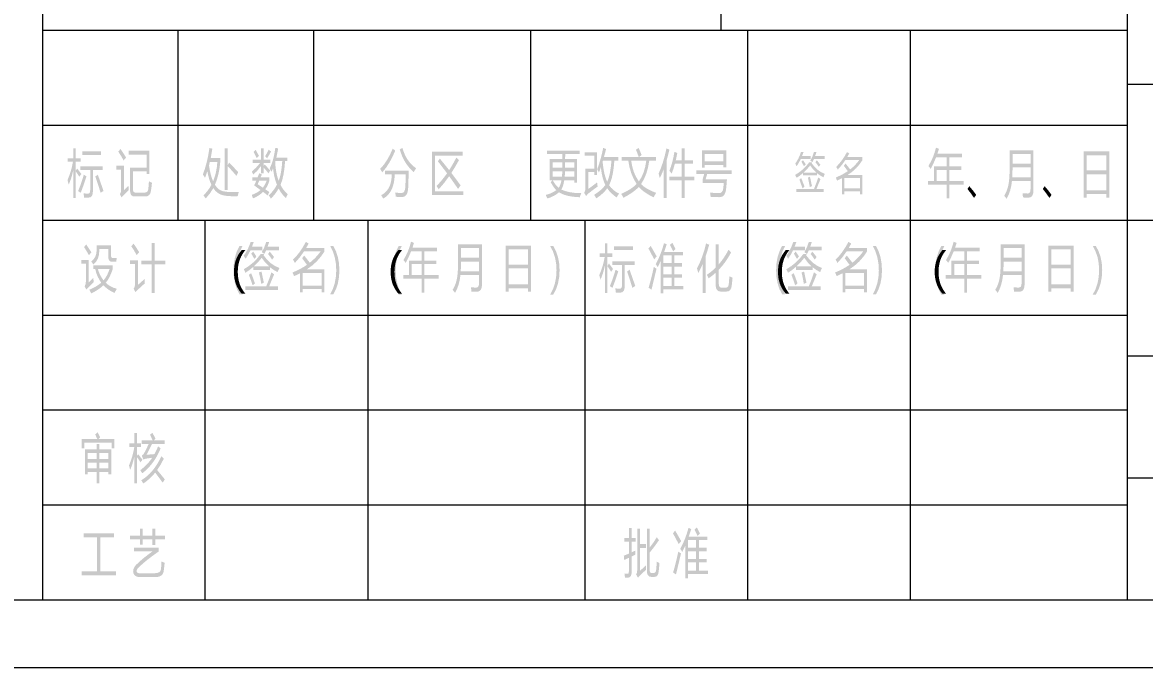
# Model space of a CAD drawing. Header units: millimetres. Extents: x 0 to 588, y 0 to 418.
# Drawn here: x 383.2 to 474.1, y 0 to 52.3 of the extents above; entities that cross this region are included whole.
import ezdxf

# ---------------------------------------------------------------- set-up
doc = ezdxf.new("R2010")
doc.units = ezdxf.units.MM

msp = doc.modelspace()

# ---------------------------------------------------------------- hatches: boundary and pattern name
h = msp.add_hatch(color=0)
h.paths.add_polyline_path([(386.843195, 39.528653), (386.988836, 39.885134), (387.111223, 40.251434), (387.209839, 40.627036), (387.284167, 41.011422), (386.865243, 41.011422), (386.865243, 41.292542), (387.306215, 41.292542), (387.306215, 42.102828), (387.510165, 42.102828), (387.510165, 41.292542), (387.901528, 41.292542), (387.901528, 41.011422), (387.510165, 41.011422), (387.510165, 40.278306), (387.631432, 40.465719), (387.805065, 40.239032), (387.962162, 40.024747), (387.807821, 39.798748), (387.510165, 40.250745), (387.510165, 38.067933), (387.306215, 38.067933), (387.306215, 40.311379), (387.224567, 39.972554), (387.136717, 39.667835), (387.042666, 39.398256), (386.942413, 39.164851)])
h.paths.add_polyline_path([(387.896016, 40.64762), (389.704002, 40.64762), (389.704002, 40.355476), (388.90474, 40.355476), (388.90474, 38.630172), (388.884069, 38.405035), (388.822057, 38.242943), (388.718704, 38.14493), (388.57401, 38.11203), (388.395555, 38.112719), (388.18816, 38.117542), (388.168867, 38.278083), (388.149575, 38.459295), (388.339744, 38.434491), (388.513377, 38.426222), (388.586585, 38.445687), (388.640156, 38.503393), (388.673057, 38.598305), (388.684254, 38.729391), (388.684254, 40.355476), (387.896016, 40.355476)])
h.paths.add_polyline_path([(388.03382, 41.854781), (389.57171, 41.854781), (389.57171, 41.56815), (388.03382, 41.56815)])
h.paths.add_polyline_path([(389.097665, 39.820797), (389.301615, 39.964113), (389.432787, 39.597038), (389.553107, 39.255801), (389.662058, 38.939369), (389.759123, 38.646709), (389.527613, 38.49788), (389.325041, 39.151071)])
h.paths.add_polyline_path([(388.166111, 39.964113), (388.386597, 39.837334), (388.266794, 39.468364), (388.147508, 39.122132), (388.029255, 38.798637), (387.912552, 38.49788), (387.70309, 38.641196), (387.818846, 38.922316), (387.934601, 39.236509), (388.050356, 39.583775)])
h = msp.add_hatch(color=0)
h.paths.add_polyline_path([(392.143086, 40.228696), (392.143086, 38.823097), (392.155661, 38.686499), (392.194074, 38.590209), (392.259358, 38.533193), (392.352548, 38.514417), (393.085665, 38.514417), (393.204348, 38.531126), (393.295126, 38.581941), (393.356966, 38.667896), (393.388833, 38.790025), (393.404422, 38.910947), (393.418461, 39.058742), (393.431466, 39.233408), (393.443955, 39.434946), (393.692001, 39.313679), (393.65066, 38.953322), (393.609319, 38.646709), (393.554628, 38.451372), (393.457046, 38.311845), (393.317089, 38.228129), (393.135274, 38.200224), (392.269866, 38.200224), (392.186656, 38.208492), (392.114751, 38.233297), (392.054085, 38.274638), (392.004594, 38.332516), (391.966213, 38.40693), (391.938878, 38.49788), (391.922525, 38.605367), (391.917088, 38.729391), (391.917088, 40.531865), (393.251029, 40.531865), (393.251029, 41.59571), (391.795821, 41.59571), (391.795821, 41.904391), (393.48254, 41.904391), (393.48254, 40.030259), (393.251029, 40.030259), (393.251029, 40.228696)])
h.paths.add_polyline_path([(391.784797, 39.071144), (391.793754, 38.873396), (391.806845, 38.712854), (391.627959, 38.542322), (391.471293, 38.386259), (391.336331, 38.244666), (391.222557, 38.117542), (391.090265, 38.398662), (391.133674, 38.461793), (391.164679, 38.544045), (391.183283, 38.645933), (391.189484, 38.767976), (391.189484, 40.383037), (390.809146, 40.383037), (390.809146, 40.691717), (391.415482, 40.691717), (391.415482, 38.696318), (391.591871, 38.871329)])
h.paths.add_polyline_path([(391.139875, 42.053219), (391.285688, 41.836264), (391.409281, 41.648765), (391.51117, 41.491238), (391.591871, 41.3642), (391.393434, 41.121665), (391.194996, 41.468931), (390.963486, 41.832733)])
h = msp.add_hatch(color=0)
h.paths.add_polyline_path([(398.584996, 42.079605), (398.51885, 41.683419), (398.452704, 41.307903), (399.224405, 41.307903), (399.224405, 41.004735), (399.166528, 40.489004), (399.075577, 40.008413), (398.951554, 39.562962), (398.794458, 39.152651), (398.930797, 38.958434), (399.083157, 38.806075), (399.251019, 38.69609), (399.433867, 38.628997), (399.678814, 38.585503), (399.975436, 38.562162), (400.323735, 38.558459), (400.723711, 38.573875), (400.641029, 38.22661), (400.265944, 38.219375), (399.934784, 38.230744), (399.648066, 38.260716), (399.406306, 38.309292), (399.192366, 38.387926), (398.997029, 38.508419), (398.820296, 38.671286), (398.662166, 38.877044), (398.381046, 38.436072), (398.050317, 38.044709), (397.862904, 38.287244), (398.048939, 38.482839), (398.218438, 38.69032), (398.3714, 38.911236), (398.507826, 39.147139), (398.40964, 39.380631), (398.32179, 39.642544), (398.244276, 39.932363), (398.177096, 40.24957), (397.989683, 39.703867), (397.91458, 39.832713), (397.818806, 39.990499), (397.985205, 40.461874), (398.128865, 40.975107), (398.249788, 41.530715), (398.347973, 42.129214)])
h.paths.add_polyline_path([(399.577183, 42.112678), (399.819718, 42.112678), (399.819718, 40.729127), (399.946497, 40.938589), (400.336482, 40.545848), (400.685126, 40.161375), (400.530786, 39.874744), (400.195922, 40.266106), (399.819718, 40.674006), (399.819718, 38.73924), (399.577183, 38.73924)])
h.paths.add_polyline_path([(398.987383, 40.993711), (398.381046, 40.993711), (398.3149, 40.707079), (398.378979, 40.332941), (398.45546, 39.996011), (398.544344, 39.696288), (398.645629, 39.433771), (398.775768, 39.786032), (398.876451, 40.164132), (398.947161, 40.567035)])
h = msp.add_hatch(color=0)
h.paths.add_polyline_path([(403.68645, 42.14575), (403.917961, 42.096141), (403.84837, 41.711668), (403.774645, 41.352), (404.662101, 41.352), (404.662101, 41.070881), (404.4802, 41.070881), (404.429471, 40.491071), (404.351354, 39.97534), (404.245331, 39.523688), (404.110886, 39.136115), (404.234048, 38.919849), (404.372713, 38.724771), (404.527915, 38.549329), (404.700686, 38.391974), (404.617315, 38.221098), (404.546346, 38.066757), (404.3759, 38.239357), (404.22044, 38.426425), (404.080483, 38.627963), (403.956546, 38.843971), (403.818053, 38.618834), (403.667158, 38.407133), (403.50386, 38.209901), (403.32816, 38.028172), (403.25099, 38.151507), (403.157284, 38.287244), (403.350553, 38.4837), (403.52522, 38.693076), (403.681283, 38.915887), (403.818742, 39.152651), (403.709188, 39.452547), (403.620304, 39.774147), (403.552091, 40.118484), (403.504549, 40.486592), (403.37777, 40.199961), (403.312313, 40.323984), (403.234454, 40.464544), (403.387244, 40.827226), (403.514195, 41.228666), (403.614275, 41.668346)])
h.paths.add_polyline_path([(401.823343, 39.7645), (402.258803, 39.7645), (402.385582, 40.084205), (402.595044, 39.990499), (402.501337, 39.7645), (403.212405, 39.7645), (403.212405, 39.494405), (403.14824, 39.294934), (403.071156, 39.109932), (402.980636, 38.9394), (402.876164, 38.783337), (403.201381, 38.568363), (403.074601, 38.281731), (402.699775, 38.573875), (402.524075, 38.416779), (402.327705, 38.276219), (402.110664, 38.152196), (401.872952, 38.044709), (401.779245, 38.331341), (401.978716, 38.408769), (402.163718, 38.50015), (402.33425, 38.604967), (402.490313, 38.722704), (402.237443, 38.905983), (401.972171, 39.09753), (402.154072, 39.488893), (401.823343, 39.488893)])
h.paths.add_polyline_path([(401.850903, 41.186636), (402.517874, 41.186636), (402.517874, 42.112678), (402.732848, 42.112678), (402.732848, 41.186636), (403.289575, 41.186636), (403.289575, 40.911028), (402.732848, 40.911028), (402.732848, 40.657469), (402.821042, 40.800785), (403.067711, 40.536202), (403.273039, 40.304691), (403.135235, 40.073181), (402.952645, 40.301246), (402.732848, 40.55825), (402.732848, 40.084205), (402.517874, 40.084205), (402.517874, 40.662981), (402.23262, 40.293667), (401.906025, 39.973962), (401.784757, 40.227521), (402.128578, 40.538269), (402.451728, 40.911028), (401.850903, 40.911028)])
h.paths.add_polyline_path([(404.24869, 41.070881), (403.702987, 41.070881), (403.675426, 40.96615), (403.711686, 40.543523), (403.7712, 40.152418), (403.854485, 39.793353), (403.962058, 39.466844), (404.06653, 39.790339), (404.148782, 40.16551), (404.20933, 40.592357)])
h.paths.add_polyline_path([(402.258803, 39.191237), (402.677726, 38.915629), (402.855493, 39.179523), (402.991919, 39.488893), (402.385582, 39.488893)])
h.paths.add_polyline_path([(403.157284, 42.007947), (403.339185, 41.83707), (403.177265, 41.54906), (403.01948, 41.285855), (402.865139, 41.462244), (403.011211, 41.722693)])
h.paths.add_polyline_path([(401.928073, 41.826046), (402.093438, 41.985898), (402.222285, 41.749564), (402.363534, 41.500829), (402.181632, 41.318928)])
h = msp.add_hatch(color=0)
h.paths.add_polyline_path([(412.580472, 40.297584), (414.504213, 40.297584), (414.460116, 38.925058), (414.444871, 38.744955), (414.415674, 38.589075), (414.372524, 38.457354), (414.315422, 38.349727), (414.244367, 38.26613), (414.159359, 38.206498), (414.060399, 38.170765), (413.947486, 38.158869), (413.451392, 38.175406), (413.412807, 38.528183), (413.644317, 38.49511), (413.908901, 38.478574), (414.037144, 38.507857), (414.132832, 38.597085), (414.19648, 38.748325), (414.228606, 38.963643), (414.245142, 39.44389), (414.261679, 39.994416), (413.374222, 39.994416), (413.346231, 39.663859), (413.303253, 39.367409), (413.244772, 39.106098), (413.170272, 38.880961), (413.040995, 38.619564), (412.876061, 38.38969), (412.674954, 38.191856), (412.437156, 38.026577), (412.271791, 38.302185), (412.491847, 38.444037), (412.68038, 38.614311), (412.836873, 38.814557), (412.96081, 39.046326), (413.027042, 39.242524), (413.077255, 39.466627), (413.111964, 39.717603), (413.131687, 39.994416), (412.580472, 39.994416)])
h.paths.add_polyline_path([(413.776609, 42.017376), (413.986071, 42.144156), (414.072123, 41.875955), (414.173226, 41.625324), (414.289444, 41.392263), (414.420842, 41.176773), (414.567485, 40.978852), (414.729436, 40.798501), (414.906762, 40.63572), (415.099526, 40.49051), (414.987216, 40.312743), (414.912113, 40.176317), (414.720662, 40.347894), (414.543229, 40.536071), (414.379878, 40.740914), (414.230673, 40.962488), (414.095679, 41.200856), (413.97496, 41.456084), (413.868582, 41.728236)])
h.paths.add_polyline_path([(412.183597, 40.435388), (412.470832, 40.761811), (412.736879, 41.145078), (412.981223, 41.584155), (413.203345, 42.07801), (413.407295, 41.918157), (413.174579, 41.395278), (412.922225, 40.926659), (412.649202, 40.512817), (412.354474, 40.154268), (412.279371, 40.28656)])
h = msp.add_hatch(color=0)
h.paths.add_polyline_path([(425.607884, 38.325884), (425.859203, 38.399437), (426.084685, 38.488493), (426.285362, 38.594085), (426.462267, 38.717247), (426.341344, 38.847386), (426.226623, 38.997678), (426.118102, 39.167607), (426.015783, 39.356657), (426.164611, 39.522021), (425.938613, 39.522021), (425.938613, 41.252837), (426.952849, 41.252837), (426.958361, 41.633176), (425.712614, 41.633176), (425.712614, 41.92532), (428.369472, 41.92532), (428.369472, 41.633176), (427.184359, 41.633176), (427.178847, 41.252837), (428.137962, 41.252837), (428.137962, 39.318072), (427.917476, 39.318072), (427.917476, 39.522021), (427.107189, 39.522021), (427.064728, 39.289305), (427.011415, 39.086561), (426.946734, 38.912756), (426.870167, 38.766857), (427.188407, 38.636632), (427.564009, 38.543614), (427.996454, 38.487804), (428.485227, 38.4692), (428.419081, 38.295567), (428.369472, 38.138471), (428.091711, 38.155535), (427.833071, 38.181965), (427.59355, 38.217827), (427.373151, 38.263184), (427.171871, 38.318101), (426.989711, 38.382642), (426.826672, 38.456873), (426.682753, 38.540858), (426.496718, 38.391858), (426.27761, 38.25836), (426.025429, 38.139332), (425.740175, 38.03374)])
h.paths.add_polyline_path([(426.159099, 40.525233), (426.952849, 40.525233), (426.952849, 40.736073), (426.952849, 40.971718), (426.159099, 40.971718)])
h.paths.add_polyline_path([(426.947337, 40.249626), (426.159099, 40.249626), (426.159099, 39.803141), (426.925288, 39.803141), (426.938379, 40.013981)])
h.paths.add_polyline_path([(427.145774, 39.803141), (427.917476, 39.803141), (427.917476, 40.249626), (427.173335, 40.249626)])
h.paths.add_polyline_path([(427.917476, 40.971718), (427.178847, 40.971718), (427.176091, 40.736073), (427.173335, 40.525233), (427.917476, 40.525233)])
h.paths.add_polyline_path([(426.655193, 38.90466), (426.725473, 39.014301), (426.787484, 39.153396), (426.841228, 39.322464), (426.886703, 39.522021), (426.175635, 39.522021), (426.280022, 39.334092), (426.394743, 39.167866), (426.5198, 39.024377)])
h = msp.add_hatch(color=0)
h.paths.add_polyline_path([(429.775336, 40.398454), (429.908575, 40.774486), (430.035096, 41.190826), (430.154383, 41.64644), (430.265917, 42.140294), (430.497428, 42.046587), (430.41199, 41.716547), (430.326551, 41.407178), (431.50064, 41.407178), (431.50064, 41.104009), (431.164398, 41.104009), (431.139831, 40.779998), (431.107382, 40.477691), (431.066924, 40.197088), (431.018326, 39.938189), (430.961461, 39.700994), (430.896198, 39.485503), (430.822408, 39.291717), (430.739963, 39.119634), (430.895164, 38.915943), (431.080338, 38.734473), (431.296518, 38.574706), (431.544737, 38.436127), (431.457921, 38.298324), (431.362836, 38.11091), (431.128311, 38.287816), (430.921175, 38.471956), (430.741944, 38.664365), (430.591134, 38.866075), (430.423875, 38.65403), (430.220442, 38.447152), (429.981869, 38.244408), (429.70919, 38.044765), (429.532801, 38.342421), (429.815902, 38.527595), (430.061279, 38.720003), (430.268415, 38.92068), (430.436794, 39.130659), (430.314838, 39.41798), (430.213552, 39.750776), (430.132937, 40.129047), (430.072992, 40.552794), (429.918652, 40.139383), (429.844927, 40.277186)])
h.paths.add_polyline_path([(428.821733, 40.4646), (429.543825, 40.4646), (429.543825, 41.500884), (428.766612, 41.500884), (428.766612, 41.787516), (429.769824, 41.787516), (429.769824, 39.951969), (429.543825, 39.951969), (429.543825, 40.177968), (429.047732, 40.177968), (429.047732, 38.805442), (429.402577, 39.061068), (429.769824, 39.345633), (429.787738, 39.160975), (429.813921, 39.009391), (429.432204, 38.727582), (429.04222, 38.425103), (428.947135, 38.32175), (428.876855, 38.226666), (428.722515, 38.513298), (428.765923, 38.585817), (428.796929, 38.671772), (428.815532, 38.772196), (428.821733, 38.888124)])
h.paths.add_polyline_path([(430.216308, 41.010303), (430.276339, 40.515242), (430.357557, 40.080127), (430.460479, 39.704956), (430.585622, 39.38973), (430.706545, 39.70797), (430.80473, 40.100108), (430.880178, 40.565627), (430.932888, 41.104009), (430.243869, 41.104009)])
h = msp.add_hatch(color=0)
h.paths.add_polyline_path([(431.754464, 41.41269), (433.143526, 41.41269), (433.073332, 41.597691), (433.011923, 41.755821), (432.959816, 41.88708), (432.917528, 41.991466), (433.138014, 42.140294), (433.183661, 42.035908), (433.238611, 41.90465), (433.303895, 41.74652), (433.380549, 41.561518), (433.176599, 41.41269), (434.532589, 41.41269), (434.532589, 41.104009), (433.99791, 41.104009), (433.897571, 40.541856), (433.753308, 40.038097), (433.564603, 39.593249), (433.330939, 39.207829), (433.550047, 39.011372), (433.827033, 38.826801), (434.161896, 38.653599), (434.554637, 38.491249), (434.438882, 38.292811), (434.3562, 38.127447), (433.970693, 38.33131), (433.640998, 38.538791), (433.367113, 38.75144), (433.149038, 38.970806), (432.922609, 38.754799), (432.639853, 38.536724), (432.300253, 38.316583), (431.903292, 38.094374), (431.726903, 38.419591), (432.114562, 38.599425), (432.451062, 38.791661), (432.736919, 38.9963), (432.972649, 39.213341), (432.731923, 39.632006), (432.539256, 40.086328), (432.395165, 40.576824), (432.300167, 41.104009), (431.754464, 41.104009)])
h.paths.add_polyline_path([(433.755375, 41.104009), (432.531677, 41.104009), (432.619699, 40.618165), (432.752163, 40.177279), (432.930102, 39.780834), (433.15455, 39.428315), (433.368577, 39.765331), (433.539712, 40.156608), (433.668472, 40.602662)])
h = msp.add_hatch(color=0)
h.paths.add_polyline_path([(435.62426, 39.808653), (436.627471, 39.808653), (436.627471, 40.855962), (436.076256, 40.855962), (435.952922, 40.434283), (435.817185, 40.062212), (435.629772, 40.277186), (435.757843, 40.63384), (435.868861, 41.009614), (435.96231, 41.405025), (436.037671, 41.820589), (436.269181, 41.726883), (436.210615, 41.424403), (436.147914, 41.142594), (436.627471, 41.142594), (436.627471, 42.101709), (436.858982, 42.101709), (436.858982, 41.142594), (437.553513, 41.142594), (437.553513, 40.855962), (436.858982, 40.855962), (436.858982, 39.808653), (437.64722, 39.808653), (437.64722, 39.516509), (436.858982, 39.516509), (436.858982, 38.072325), (436.627471, 38.072325), (436.627471, 39.516509), (435.62426, 39.516509)])
h.paths.add_polyline_path([(434.753339, 40.0567), (434.941614, 40.50017), (435.110251, 40.987565), (435.260285, 41.519402), (435.392749, 42.096197), (435.629772, 41.996978), (435.518151, 41.531201), (435.398261, 41.098497), (435.398261, 38.066813), (435.172263, 38.066813), (435.172263, 40.41499), (435.016545, 40.038097), (434.852558, 39.69841)])
h = msp.add_hatch(color=0)
h.paths.add_polyline_path([(438.270358, 41.930832), (440.238196, 41.930832), (440.238196, 40.56933), (440.006686, 40.56933), (440.006686, 40.740207), (438.501868, 40.740207), (438.501868, 40.547282), (438.270358, 40.547282)])
h.paths.add_polyline_path([(438.325479, 39.301535), (438.325479, 39.604704), (438.452259, 40.02914), (437.823873, 40.02914), (437.823873, 40.332308), (440.690193, 40.332308), (440.690193, 40.02914), (438.694794, 40.02914), (438.568014, 39.599192), (440.293318, 39.599192), (440.276781, 39.369921), (440.260245, 39.162354), (440.243708, 38.977524), (440.227172, 38.816466), (440.204176, 38.65938), (440.168261, 38.52303), (440.119427, 38.407479), (440.057673, 38.312793), (439.983001, 38.239036), (439.895409, 38.186272), (439.794899, 38.154566), (439.681469, 38.143983), (439.339026, 38.148117), (438.975913, 38.16052), (438.951109, 38.321061), (438.926304, 38.51881), (439.307331, 38.481603), (439.642884, 38.4692), (439.782496, 38.494866), (439.887486, 38.571175), (439.958368, 38.697093), (439.995662, 38.871587), (440.015643, 39.061757), (440.039759, 39.301535)])
h.paths.add_polyline_path([(440.006686, 41.633176), (438.501868, 41.633176), (438.501868, 41.037863), (440.006686, 41.037863)])
h = msp.add_hatch(color=0)
h.paths.add_polyline_path([(456.602013, 39.448713), (457.065034, 39.448713), (457.065034, 40.633826), (458.095806, 40.633826), (458.095806, 41.366942), (457.241422, 41.366942), (457.031961, 40.883251), (456.805962, 40.4409), (456.624061, 40.672411), (456.817417, 41.013475), (456.984418, 41.37521), (457.125581, 41.757616), (457.241422, 42.160692), (457.478445, 42.061473), (457.351666, 41.664598), (459.341553, 41.664598), (459.341553, 41.366942), (458.327317, 41.366942), (458.327317, 40.633826), (459.291943, 40.633826), (459.291943, 40.341682), (458.327317, 40.341682), (458.327317, 39.448713), (459.473844, 39.448713), (459.473844, 39.151057), (458.327317, 39.151057), (458.327317, 38.037602), (458.095806, 38.037602), (458.095806, 39.151057), (456.602013, 39.151057)])
h.paths.add_polyline_path([(457.296544, 39.448713), (458.095806, 39.448713), (458.095806, 40.341682), (457.296544, 40.341682)])
h = msp.add_hatch(color=0)
h.paths.add_polyline_path([(463.393515, 39.454225), (463.341838, 39.063465), (463.252955, 38.692859), (463.126864, 38.34189), (462.963567, 38.010041), (462.765129, 38.258088), (462.893373, 38.48667), (462.997329, 38.734889), (463.077513, 39.003779), (463.134443, 39.294373), (463.164243, 39.535185), (463.186809, 39.819405), (463.201106, 40.147034), (463.206101, 40.51807), (463.206101, 41.945718), (465.140867, 41.945718), (465.140867, 38.721109), (465.134418, 38.577707), (465.115115, 38.453425), (465.083022, 38.348263), (465.038203, 38.262222), (464.980724, 38.195301), (464.910649, 38.1475), (464.828042, 38.11882), (464.732968, 38.10926), (464.535219, 38.112705), (464.291995, 38.120284), (464.272014, 38.281514), (464.247898, 38.46755), (464.484232, 38.447568), (464.666822, 38.439989), (464.768108, 38.460659), (464.840455, 38.522671), (464.883863, 38.626024), (464.898332, 38.770718), (464.898332, 39.454225)])
h.paths.add_polyline_path([(463.421075, 39.757393), (464.898332, 39.757393), (464.898332, 40.551143), (463.443124, 40.551143), (463.436234, 40.146)])
h.paths.add_polyline_path([(463.443124, 41.637037), (463.443124, 40.854312), (464.898332, 40.854312), (464.898332, 41.637037)])
h = msp.add_hatch(color=0)
h.paths.add_polyline_path([(469.214878, 41.852011), (471.276423, 41.852011), (471.276423, 38.098235), (471.033888, 38.098235), (471.033888, 38.39038), (469.462924, 38.39038), (469.462924, 38.098235), (469.214878, 38.098235)])
h.paths.add_polyline_path([(469.462924, 39.994416), (469.462924, 38.693548), (471.033888, 38.693548), (471.033888, 39.994416)])
h.paths.add_polyline_path([(469.462924, 41.543331), (469.462924, 40.308609), (471.033888, 40.308609), (471.033888, 41.543331)])
h = msp.add_hatch(color=0)
h.paths.add_polyline_path([(416.392083, 41.829963), (418.883576, 41.829963), (418.883576, 41.504746), (416.64013, 41.504746), (416.64013, 38.62189), (418.927673, 38.62189), (418.927673, 38.307697), (416.392083, 38.307697)])
h.paths.add_polyline_path([(416.866128, 41.052749), (417.02598, 41.267723), (417.393227, 40.82055), (417.781145, 40.336169), (418.074667, 40.822617), (418.359921, 41.350406), (418.574895, 41.151968), (418.268282, 40.610399), (417.957534, 40.110171), (418.322025, 39.622346), (418.707187, 39.101447), (418.503237, 38.814815), (417.781145, 39.845588), (417.360844, 39.278525), (416.932274, 38.781742), (416.853725, 38.910589), (416.750373, 39.051838), (416.971548, 39.280334), (417.188589, 39.52795), (417.401496, 39.795203), (417.610268, 40.08261)])
h = msp.add_hatch(color=0)
h.paths.add_polyline_path([(447.202505, 40.974868), (447.158408, 40.90321), (447.386818, 40.609774), (447.642099, 40.366464), (447.924252, 40.173797), (448.233278, 40.032289), (448.106498, 39.756682), (447.841915, 39.908266), (447.593868, 40.092923), (447.593868, 39.911022), (446.469389, 39.911022), (446.469389, 40.10946), (446.21583, 39.902754), (445.945734, 39.712585), (445.880277, 39.839364), (445.818955, 39.949607), (446.150803, 40.159414), (446.452163, 40.400226), (446.723551, 40.672044), (446.965482, 40.974868)])
h.paths.add_polyline_path([(445.929198, 38.797567), (447.345821, 38.797567), (447.53599, 39.281948), (447.693087, 39.745658), (447.874988, 39.607854), (447.544258, 38.797567), (448.145083, 38.797567), (448.145083, 38.555033), (445.929198, 38.555033)])
h.paths.add_polyline_path([(446.293, 41.796178), (446.502462, 41.796178), (446.381194, 41.470961), (447.081238, 41.470961), (447.081238, 41.239451), (446.281975, 41.239451), (446.115922, 40.925258), (445.945734, 40.660675), (445.829979, 40.864625), (445.964338, 41.065215), (446.086294, 41.286993), (446.195848, 41.530475)])
h.paths.add_polyline_path([(447.345821, 41.796178), (447.549771, 41.796178), (447.434015, 41.470961), (448.205717, 41.470961), (448.205717, 41.239451), (447.345821, 41.239451), (447.280364, 41.102336), (447.219041, 40.985892), (447.048165, 41.112671), (447.213529, 41.425486)])
h.paths.add_polyline_path([(447.03714, 40.721309), (446.789094, 40.419518), (446.507974, 40.142533), (447.538746, 40.142533), (447.271407, 40.41125)])
h.paths.add_polyline_path([(446.16622, 39.574781), (446.320561, 39.690536), (446.585144, 38.990493), (446.419779, 38.863713)])
h.paths.add_polyline_path([(446.855239, 39.734633), (447.026116, 39.800779), (447.185969, 39.040102), (447.00958, 38.962932), (446.934477, 39.369453)])
h.paths.add_polyline_path([(447.737184, 40.600041), (447.616605, 40.782631), (447.467088, 40.985892), (447.582844, 41.140232), (447.731672, 40.950063), (447.863963, 40.77643)])
h.paths.add_polyline_path([(446.541047, 40.649651), (446.331585, 41.013453), (446.458364, 41.145744), (446.56654, 40.985892), (446.67885, 40.809503)])
h = msp.add_hatch(color=0)
h.paths.add_polyline_path([(450.024232, 41.801691), (450.206133, 41.691447), (450.051792, 41.399303), (451.281003, 41.399303), (451.281003, 41.156769), (451.039243, 40.805455), (450.760793, 40.487731), (450.44617, 40.204114), (450.09589, 39.955119), (451.27549, 39.955119), (451.27549, 38.384156), (451.082565, 38.384156), (451.082565, 38.610154), (449.809258, 38.610154), (449.809258, 38.384156), (449.616332, 38.384156), (449.616332, 39.679512), (449.22497, 39.481074), (449.114726, 39.734633), (449.627357, 39.970967), (450.090378, 40.252776), (449.76516, 40.693748), (449.913989, 40.875649), (450.104847, 40.623468), (450.283303, 40.396092), (450.487855, 40.567743), (450.679489, 40.752314), (450.857686, 40.950321), (451.021931, 41.162281), (449.897452, 41.162281), (449.607375, 40.752314), (449.280091, 40.379555), (449.153312, 40.605553), (449.384736, 40.847485), (449.607375, 41.127141), (449.820713, 41.445037)])
h.paths.add_polyline_path([(451.082565, 39.707072), (449.809258, 39.707072), (449.809258, 38.852689), (451.082565, 38.852689)])
h = msp.add_hatch(color=0)
h.dxf.hatch_style = 2
h.paths.add_polyline_path([(460.493857, 38.329746), (460.322981, 38.081699), (460.063909, 38.453769), (459.788302, 38.809303), (459.93713, 39.035301), (460.107834, 38.836692), (460.256835, 38.653585), (460.385165, 38.484947)])
h = msp.add_hatch(color=0)
h.dxf.hatch_style = 2
h.paths.add_polyline_path([(466.601852, 38.329746), (466.430976, 38.081699), (466.171904, 38.453769), (465.896297, 38.809303), (466.045125, 39.035301), (466.215829, 38.836692), (466.36483, 38.653585), (466.49316, 38.484947)])
h = msp.add_hatch(color=0)
h.paths.add_polyline_path([(388.93779, 32.32399), (388.93779, 32.610622), (390.514265, 32.610622), (390.514265, 32.32399), (390.391448, 31.983959), (390.255194, 31.683202), (390.106538, 31.42172), (389.946514, 31.199511), (390.13875, 31.039228), (390.351657, 30.9053), (390.585234, 30.79721), (390.839482, 30.714442), (390.740264, 30.538053), (390.657581, 30.3782), (390.408673, 30.498004), (390.175268, 30.642095), (389.958399, 30.809957), (389.7591, 31.001074), (389.548261, 30.817192), (389.312616, 30.646229), (389.052167, 30.488702), (388.766913, 30.345127), (388.612573, 30.642784), (388.886544, 30.761726), (389.138294, 30.895654), (389.36834, 31.045085), (389.577199, 31.210535), (389.419156, 31.453501), (389.284366, 31.719721), (389.173348, 32.009711), (389.086618, 32.32399)])
h.paths.add_polyline_path([(390.150463, 33.933539), (389.422859, 33.933539), (389.422859, 33.817784), (389.392025, 33.461302), (389.300214, 33.15288), (389.148457, 32.893034), (388.93779, 32.68228), (388.772425, 32.941351), (388.960527, 33.113003), (389.094886, 33.314111), (389.175501, 33.54519), (389.202373, 33.806759), (389.202373, 34.242219), (390.376462, 34.242219), (390.376462, 33.39886), (390.38473, 33.316092), (390.409534, 33.257611), (390.450876, 33.222902), (390.508753, 33.211447), (390.828458, 33.211447), (390.812611, 33.049527), (390.800897, 32.908278), (390.420559, 32.908278), (390.301617, 32.93515), (390.217298, 33.015765), (390.167086, 33.150124), (390.150463, 33.338226)])
h.paths.add_polyline_path([(388.943302, 31.601898), (388.959838, 31.238096), (388.774664, 31.062138), (388.615329, 30.9053), (388.480798, 30.766032), (388.370038, 30.642784), (388.232234, 30.918391), (388.306648, 31.078244), (388.331453, 31.287706), (388.331453, 32.75945), (387.967651, 32.75945), (387.967651, 33.057107), (388.551939, 33.057107), (388.551939, 31.22156)])
h.paths.add_polyline_path([(388.359014, 34.313877), (388.783449, 33.67998), (388.5795, 33.437445), (388.37555, 33.797113), (388.188137, 34.098903)])
h.paths.add_polyline_path([(389.307104, 32.32399), (389.388667, 32.067675), (389.49245, 31.827897), (389.617938, 31.604654), (389.764613, 31.397949), (389.907153, 31.57985), (390.036775, 31.794824), (390.152961, 32.04287), (390.255194, 32.32399)])
h = msp.add_hatch(color=0)
h.paths.add_polyline_path([(392.82657, 33.007497), (393.66993, 33.007497), (393.66993, 34.429633), (393.917977, 34.429633), (393.917977, 33.007497), (394.766848, 33.007497), (394.766848, 32.709841), (393.917977, 32.709841), (393.917977, 30.3782), (393.66993, 30.3782), (393.66993, 32.709841), (392.82657, 32.709841)])
h.paths.add_polyline_path([(393.096666, 31.519216), (393.1008, 31.321467), (393.113202, 31.160926), (392.892027, 30.961369), (392.691523, 30.775764), (392.511689, 30.603596), (392.352525, 30.444346), (392.209209, 30.725466), (392.253479, 30.794885), (392.28638, 30.879806), (392.306878, 30.981264), (392.31394, 31.100292), (392.31394, 32.737402), (391.900529, 32.737402), (391.900529, 33.035058), (392.545451, 33.035058), (392.545451, 31.023122), (392.808656, 31.254633)])
h.paths.add_polyline_path([(392.198185, 34.380023), (392.344085, 34.163068), (392.468281, 33.975569), (392.571806, 33.818042), (392.655694, 33.691004), (392.451744, 33.448469), (392.253307, 33.795735), (392.021796, 34.159537)])
h = msp.add_hatch(color=0)
h.dxf.hatch_style = 2
h.paths.add_polyline_path([(400.789314, 30.265635), (400.573134, 30.685248), (400.419999, 31.150336), (400.328877, 31.660899), (400.298732, 32.216937), (400.328877, 32.771856), (400.419999, 33.286984), (400.573134, 33.761804), (400.789314, 34.1958), (401.03736, 34.1958), (400.821181, 33.749402), (400.668046, 33.270448), (400.576923, 32.759454), (400.546779, 32.216937), (400.576923, 31.677177), (400.668046, 31.173073), (400.821181, 30.703076), (401.03736, 30.265635)])
h = msp.add_hatch(color=0)
h.paths.add_polyline_path([(402.781946, 33.52883), (402.732336, 33.440635), (403.005188, 33.090269), (403.311112, 32.799848), (403.65011, 32.569371), (404.02218, 32.398838), (403.934675, 32.225206), (403.86784, 32.068109), (403.549513, 32.245876), (403.255991, 32.464984), (403.255991, 32.25001), (401.900001, 32.25001), (401.900001, 32.487033), (401.597522, 32.239675), (401.266104, 32.012988), (401.195135, 32.166639), (401.1283, 32.29962), (401.524141, 32.54982), (401.884843, 32.837744), (402.210404, 33.163908), (402.500826, 33.52883)])
h.paths.add_polyline_path([(401.255079, 30.916069), (402.952822, 30.916069), (403.182955, 31.496223), (403.371746, 32.051573), (403.592232, 31.886208), (403.189845, 30.916069), (403.906425, 30.916069), (403.906425, 30.623925), (401.255079, 30.623925)])
h.paths.add_polyline_path([(401.69054, 34.515505), (401.944099, 34.515505), (401.79527, 34.11863), (402.633118, 34.11863), (402.633118, 33.843022), (401.679515, 33.843022), (401.480389, 33.466818), (401.277128, 33.148491), (401.1283, 33.391026), (401.290564, 33.631838), (401.438359, 33.899522), (401.571684, 34.194078)])
h.paths.add_polyline_path([(402.952822, 34.515505), (403.195357, 34.515505), (403.063066, 34.11863), (403.989107, 34.11863), (403.989107, 33.843022), (402.952822, 33.843022), (402.874274, 33.681103), (402.803994, 33.539854), (402.594533, 33.688682), (402.790214, 34.069021)])
h.paths.add_polyline_path([(402.583508, 33.225661), (402.285163, 32.861859), (401.949611, 32.53113), (403.184333, 32.53113), (402.865317, 32.849457)])
h.paths.add_polyline_path([(401.541711, 31.847623), (401.729125, 31.985427), (401.889666, 31.570637), (402.037805, 31.14758), (401.84488, 30.993239), (401.699497, 31.4287)])
h.paths.add_polyline_path([(402.363022, 32.040548), (402.566972, 32.117719), (402.759897, 31.208213), (402.550435, 31.114507), (402.460863, 31.602332)])
h.paths.add_polyline_path([(403.426868, 33.076833), (403.280796, 33.295941), (403.101651, 33.539854), (403.239454, 33.727267), (403.420666, 33.501269), (403.581208, 33.291807)])
h.paths.add_polyline_path([(401.988196, 33.137467), (401.740149, 33.572927), (401.888977, 33.732779), (402.021269, 33.541921), (402.15356, 33.330392)])
h = msp.add_hatch(color=0)
h.paths.add_polyline_path([(406.163609, 34.515505), (406.389607, 34.383213), (406.196681, 34.035948), (407.673938, 34.035948), (407.673938, 33.743804), (407.383517, 33.322038), (407.049687, 32.941096), (406.672449, 32.600463), (406.251803, 32.29962), (407.668426, 32.29962), (407.668426, 30.419976), (407.436916, 30.419976), (407.436916, 30.690071), (405.915562, 30.690071), (405.915562, 30.419976), (405.684051, 30.419976), (405.684051, 31.96889), (405.210006, 31.73738), (405.083227, 32.040548), (405.397592, 32.172668), (405.696454, 32.32029), (405.980846, 32.482382), (406.251803, 32.65791), (405.86044, 33.192588), (406.031317, 33.407562), (406.26765, 33.105772), (406.483313, 32.828786), (406.727312, 33.035492), (406.955292, 33.258734), (407.167768, 33.498513), (407.365258, 33.754828), (406.020293, 33.754828), (405.668893, 33.262868), (405.276152, 32.81225), (405.194848, 32.955566), (405.121812, 33.082345), (405.400864, 33.370614), (405.667515, 33.705908), (405.921763, 34.08771)])
h.paths.add_polyline_path([(407.436916, 32.001963), (405.915562, 32.001963), (405.915562, 30.976703), (407.436916, 30.976703)])
h = msp.add_hatch(color=0)
h.dxf.hatch_style = 2
h.paths.add_polyline_path([(408.137224, 30.265635), (408.351078, 30.703076), (408.504471, 31.173073), (408.596886, 31.677177), (408.627806, 32.216937), (408.596886, 32.761779), (408.504471, 33.272515), (408.351078, 33.750177), (408.137224, 34.1958), (408.390783, 34.1958), (408.604637, 33.762579), (408.75803, 33.289051), (408.850445, 32.774182), (408.881365, 32.216937), (408.850445, 31.658574), (408.75803, 31.148269), (408.604637, 30.684473), (408.390783, 30.265635)])
h = msp.add_hatch(color=0)
h.dxf.hatch_style = 2
h.paths.add_polyline_path([(413.690452, 30.250778), (413.474272, 30.67039), (413.321138, 31.135478), (413.230015, 31.646041), (413.19987, 32.20208), (413.230015, 32.756999), (413.321138, 33.272126), (413.474272, 33.746947), (413.690452, 34.180943), (413.938499, 34.180943), (413.722319, 33.734544), (413.569185, 33.25559), (413.478062, 32.744596), (413.447917, 32.20208), (413.478062, 31.662319), (413.569185, 31.158216), (413.722319, 30.688219), (413.938499, 30.250778)])
h = msp.add_hatch(color=0)
h.paths.add_polyline_path([(414.051487, 31.821741), (414.514508, 31.821741), (414.514508, 33.006854), (415.54528, 33.006854), (415.54528, 33.73997), (414.690897, 33.73997), (414.481435, 33.256279), (414.255437, 32.813929), (414.073536, 33.045439), (414.266891, 33.386504), (414.433893, 33.748239), (414.575055, 34.130644), (414.690897, 34.53372), (414.927919, 34.434502), (414.80114, 34.037627), (416.791027, 34.037627), (416.791027, 33.73997), (415.776791, 33.73997), (415.776791, 33.006854), (416.741417, 33.006854), (416.741417, 32.71471), (415.776791, 32.71471), (415.776791, 31.821741), (416.923319, 31.821741), (416.923319, 31.524085), (415.776791, 31.524085), (415.776791, 30.41063), (415.54528, 30.41063), (415.54528, 31.524085), (414.051487, 31.524085)])
h.paths.add_polyline_path([(414.746018, 31.821741), (415.54528, 31.821741), (415.54528, 32.71471), (414.746018, 32.71471)])
h = msp.add_hatch(color=0)
h.paths.add_polyline_path([(418.689921, 31.827253), (418.638244, 31.436493), (418.549361, 31.065887), (418.42327, 30.714918), (418.259973, 30.383069), (418.061535, 30.631116), (418.189779, 30.859698), (418.293735, 31.107917), (418.373919, 31.376807), (418.430849, 31.667401), (418.460649, 31.908213), (418.483215, 32.192434), (418.497512, 32.520062), (418.502507, 32.891099), (418.502507, 34.318746), (420.437273, 34.318746), (420.437273, 31.094137), (420.430824, 30.950735), (420.411521, 30.826453), (420.379428, 30.721292), (420.334609, 30.63525), (420.27713, 30.568329), (420.207054, 30.520529), (420.124448, 30.491848), (420.029374, 30.482288), (419.831625, 30.485733), (419.588401, 30.493312), (419.56842, 30.654543), (419.544304, 30.840578), (419.780638, 30.820596), (419.963228, 30.813017), (420.064514, 30.833688), (420.136861, 30.8957), (420.180269, 30.999052), (420.194738, 31.143746), (420.194738, 31.827253)])
h.paths.add_polyline_path([(418.717481, 32.130422), (420.194738, 32.130422), (420.194738, 32.924172), (418.73953, 32.924172), (418.73264, 32.519029)])
h.paths.add_polyline_path([(418.73953, 34.010066), (418.73953, 33.22734), (420.194738, 33.22734), (420.194738, 34.010066)])
h = msp.add_hatch(color=0)
h.paths.add_polyline_path([(422.358215, 34.22504), (424.41976, 34.22504), (424.41976, 30.471264), (424.177226, 30.471264), (424.177226, 30.763408), (422.606262, 30.763408), (422.606262, 30.471264), (422.358215, 30.471264)])
h.paths.add_polyline_path([(422.606262, 32.367444), (422.606262, 31.066576), (424.177226, 31.066576), (424.177226, 32.367444)])
h.paths.add_polyline_path([(422.606262, 33.916359), (422.606262, 32.681637), (424.177226, 32.681637), (424.177226, 33.916359)])
h = msp.add_hatch(color=0)
h.dxf.hatch_style = 2
h.paths.add_polyline_path([(426.216987, 30.250778), (425.96894, 30.250778), (426.193216, 30.6902), (426.353413, 31.165795), (426.449531, 31.678598), (426.48157, 32.229641), (426.449531, 32.770176), (426.353413, 33.275572), (426.193216, 33.745827), (425.96894, 34.180943), (426.216987, 34.180943), (426.441263, 33.755129), (426.60146, 33.287974), (426.697578, 32.779478), (426.729617, 32.229641), (426.697578, 31.666195), (426.60146, 31.149259), (426.441263, 30.677797)])
h = msp.add_hatch(color=0)
h.paths.add_polyline_path([(429.944334, 31.82244), (430.089976, 32.178921), (430.212363, 32.545221), (430.310978, 32.920823), (430.385306, 33.305209), (429.966383, 33.305209), (429.966383, 33.586329), (430.407355, 33.586329), (430.407355, 34.396615), (430.611305, 34.396615), (430.611305, 33.586329), (431.002668, 33.586329), (431.002668, 33.305209), (430.611305, 33.305209), (430.611305, 32.572093), (430.732572, 32.759506), (430.906205, 32.532819), (431.063301, 32.318534), (430.908961, 32.092536), (430.611305, 32.544532), (430.611305, 30.36172), (430.407355, 30.36172), (430.407355, 32.605166), (430.325706, 32.266341), (430.237856, 31.961622), (430.143805, 31.692043), (430.043553, 31.458638)])
h.paths.add_polyline_path([(430.997155, 32.941407), (432.805141, 32.941407), (432.805141, 32.649263), (432.005879, 32.649263), (432.005879, 30.923959), (431.985209, 30.698822), (431.923197, 30.53673), (431.819844, 30.438717), (431.67515, 30.405817), (431.496694, 30.406506), (431.289299, 30.411329), (431.270007, 30.57187), (431.250714, 30.753082), (431.440884, 30.728278), (431.614516, 30.72001), (431.687725, 30.739474), (431.741296, 30.79718), (431.774197, 30.892092), (431.785393, 31.023178), (431.785393, 32.649263), (430.997155, 32.649263)])
h.paths.add_polyline_path([(431.134959, 34.148569), (432.67285, 34.148569), (432.67285, 33.861937), (431.134959, 33.861937)])
h.paths.add_polyline_path([(432.198805, 32.114584), (432.402754, 32.2579), (432.533926, 31.890825), (432.654246, 31.549589), (432.763197, 31.233157), (432.860263, 30.940496), (432.628753, 30.791668), (432.426181, 31.444858)])
h.paths.add_polyline_path([(431.267251, 32.2579), (431.487737, 32.131121), (431.367934, 31.762151), (431.248647, 31.415919), (431.130394, 31.092424), (431.013692, 30.791668), (430.80423, 30.934983), (430.919985, 31.216103), (431.03574, 31.530296), (431.151496, 31.877562)])
h = msp.add_hatch(color=0)
h.paths.add_polyline_path([(434.522134, 32.720921), (434.719452, 33.099365), (434.89765, 33.507781), (435.05621, 33.947203), (435.194617, 34.418664), (435.409591, 34.313933), (435.211153, 33.702084), (436.732507, 33.702084), (436.732507, 33.420964), (436.032464, 33.420964), (436.032464, 32.803603), (436.655337, 32.803603), (436.655337, 32.516971), (436.032464, 32.516971), (436.032464, 31.89961), (436.660849, 31.89961), (436.660849, 31.61849), (436.032464, 31.61849), (436.032464, 30.940496), (436.771093, 30.940496), (436.771093, 30.664888), (435.145007, 30.664888), (435.145007, 30.334159), (434.924521, 30.334159), (434.924521, 32.963456), (434.681987, 32.467362), (434.610329, 32.592074)])
h.paths.add_polyline_path([(435.145007, 30.940496), (435.806466, 30.940496), (435.806466, 31.61849), (435.145007, 31.61849)])
h.paths.add_polyline_path([(434.367794, 32.494923), (434.47597, 32.412929), (434.58828, 32.351607), (434.180381, 30.642839), (433.943358, 30.79718), (434.05386, 31.1857), (434.161777, 31.598509), (434.266594, 32.035089)])
h.paths.add_polyline_path([(435.145007, 31.89961), (435.806466, 31.89961), (435.806466, 32.516971), (435.145007, 32.516971)])
h.paths.add_polyline_path([(435.145007, 32.803603), (435.806466, 32.803603), (435.806466, 33.420964), (435.145007, 33.420964)])
h.paths.add_polyline_path([(434.114235, 34.192666), (434.352635, 33.778565), (434.599304, 33.343794), (434.5776, 33.319076), (434.537293, 33.270069), (434.478381, 33.197292), (434.400867, 33.10126), (433.932334, 33.983204)])
h.paths.add_polyline_path([(435.679686, 34.275348), (435.867099, 34.446225), (435.988367, 34.222983), (436.126171, 33.950131), (435.927733, 33.757206), (435.795441, 34.03488)])
h = msp.add_hatch(color=0)
h.paths.add_polyline_path([(438.675498, 31.850001), (439.040678, 32.121474), (439.381054, 32.434289), (439.381054, 34.33047), (439.634613, 34.33047), (439.634613, 32.698872), (439.848467, 32.964575), (440.05147, 33.249399), (440.243103, 33.553859), (440.422851, 33.878473), (440.632313, 33.657987), (440.408984, 33.269466), (440.168603, 32.906267), (439.910651, 32.568906), (439.634613, 32.2579), (439.634613, 31.089324), (439.647188, 30.966334), (439.6856, 30.878484), (439.750885, 30.825774), (439.844075, 30.808204), (440.207877, 30.808204), (440.29676, 30.824827), (440.364973, 30.875039), (440.412516, 30.959358), (440.439387, 31.078299), (440.468326, 31.380779), (440.488997, 31.728733), (440.748068, 31.607466), (440.714995, 31.273981), (440.681922, 30.973569), (440.63748, 30.763762), (440.553764, 30.613901), (440.430775, 30.523984), (440.268511, 30.494011), (439.777929, 30.494011), (439.684911, 30.502786), (439.604296, 30.529065), (439.536083, 30.572786), (439.480273, 30.633882), (439.436864, 30.71229), (439.405859, 30.807946), (439.387255, 30.920783), (439.381054, 31.050739), (439.381054, 32.015365), (439.103379, 31.776965), (438.813302, 31.563369)])
h.paths.add_polyline_path([(437.865212, 32.362631), (438.09767, 32.846236), (438.298605, 33.345861), (438.467501, 33.860989), (438.60384, 34.391103), (438.857399, 34.286372), (438.708571, 33.787523), (438.559743, 33.321746), (438.559743, 30.36172), (438.317208, 30.36172), (438.317208, 32.698872), (438.14771, 32.338515), (437.969943, 31.998829)])
h = msp.add_hatch(color=0)
h.dxf.hatch_style = 2
h.paths.add_polyline_path([(444.768215, 30.265635), (444.552035, 30.685248), (444.398901, 31.150336), (444.307778, 31.660899), (444.277634, 32.216937), (444.307778, 32.771856), (444.398901, 33.286984), (444.552035, 33.761804), (444.768215, 34.1958), (445.016262, 34.1958), (444.800082, 33.749402), (444.646948, 33.270448), (444.555825, 32.759454), (444.52568, 32.216937), (444.555825, 31.677177), (444.646948, 31.173073), (444.800082, 30.703076), (445.016262, 30.265635)])
h = msp.add_hatch(color=0)
h.paths.add_polyline_path([(446.760847, 33.52883), (446.711238, 33.440635), (446.98409, 33.090269), (447.290014, 32.799848), (447.629011, 32.569371), (448.001082, 32.398838), (447.913576, 32.225206), (447.846741, 32.068109), (447.528415, 32.245876), (447.234893, 32.464984), (447.234893, 32.25001), (445.878903, 32.25001), (445.878903, 32.487033), (445.576424, 32.239675), (445.245005, 32.012988), (445.174036, 32.166639), (445.107202, 32.29962), (445.503043, 32.54982), (445.863745, 32.837744), (446.189306, 33.163908), (446.479728, 33.52883)])
h.paths.add_polyline_path([(445.233981, 30.916069), (446.931724, 30.916069), (447.161856, 31.496223), (447.350648, 32.051573), (447.571134, 31.886208), (447.168747, 30.916069), (447.885327, 30.916069), (447.885327, 30.623925), (445.233981, 30.623925)])
h.paths.add_polyline_path([(445.669441, 34.515505), (445.923, 34.515505), (445.774172, 34.11863), (446.612019, 34.11863), (446.612019, 33.843022), (445.658417, 33.843022), (445.45929, 33.466818), (445.25603, 33.148491), (445.107202, 33.391026), (445.269466, 33.631838), (445.41726, 33.899522), (445.550585, 34.194078)])
h.paths.add_polyline_path([(446.931724, 34.515505), (447.174259, 34.515505), (447.041967, 34.11863), (447.968009, 34.11863), (447.968009, 33.843022), (446.931724, 33.843022), (446.853176, 33.681103), (446.782896, 33.539854), (446.573434, 33.688682), (446.769116, 34.069021)])
h.paths.add_polyline_path([(446.56241, 33.225661), (446.264065, 32.861859), (445.928512, 32.53113), (447.163235, 32.53113), (446.844219, 32.849457)])
h.paths.add_polyline_path([(445.520613, 31.847623), (445.708026, 31.985427), (445.868568, 31.570637), (446.016707, 31.14758), (445.823781, 30.993239), (445.678398, 31.4287)])
h.paths.add_polyline_path([(446.341924, 32.040548), (446.545873, 32.117719), (446.738799, 31.208213), (446.529337, 31.114507), (446.439764, 31.602332)])
h.paths.add_polyline_path([(447.405769, 33.076833), (447.259697, 33.295941), (447.080552, 33.539854), (447.218356, 33.727267), (447.399568, 33.501269), (447.56011, 33.291807)])
h.paths.add_polyline_path([(445.967097, 33.137467), (445.71905, 33.572927), (445.867879, 33.732779), (446.00017, 33.541921), (446.132462, 33.330392)])
h = msp.add_hatch(color=0)
h.paths.add_polyline_path([(450.14251, 34.515505), (450.368508, 34.383213), (450.175583, 34.035948), (451.65284, 34.035948), (451.65284, 33.743804), (451.362418, 33.322038), (451.028589, 32.941096), (450.651351, 32.600463), (450.230705, 32.29962), (451.647328, 32.29962), (451.647328, 30.419976), (451.415817, 30.419976), (451.415817, 30.690071), (449.894463, 30.690071), (449.894463, 30.419976), (449.662953, 30.419976), (449.662953, 31.96889), (449.188908, 31.73738), (449.062128, 32.040548), (449.376493, 32.172668), (449.675355, 32.32029), (449.959748, 32.482382), (450.230705, 32.65791), (449.839342, 33.192588), (450.010219, 33.407562), (450.246552, 33.105772), (450.462215, 32.828786), (450.706214, 33.035492), (450.934193, 33.258734), (451.146669, 33.498513), (451.344159, 33.754828), (449.999194, 33.754828), (449.647794, 33.262868), (449.255054, 32.81225), (449.173749, 32.955566), (449.100713, 33.082345), (449.379766, 33.370614), (449.646416, 33.705908), (449.900664, 34.08771)])
h.paths.add_polyline_path([(451.415817, 32.001963), (449.894463, 32.001963), (449.894463, 30.976703), (451.415817, 30.976703)])
h = msp.add_hatch(color=0)
h.dxf.hatch_style = 2
h.paths.add_polyline_path([(452.116126, 30.265635), (452.32998, 30.703076), (452.483373, 31.173073), (452.575788, 31.677177), (452.606707, 32.216937), (452.575788, 32.761779), (452.483373, 33.272515), (452.32998, 33.750177), (452.116126, 34.1958), (452.369685, 34.1958), (452.583539, 33.762579), (452.736932, 33.289051), (452.829347, 32.774182), (452.860266, 32.216937), (452.829347, 31.658574), (452.736932, 31.148269), (452.583539, 30.684473), (452.369685, 30.265635)])
h = msp.add_hatch(color=0)
h.dxf.hatch_style = 2
h.paths.add_polyline_path([(457.669353, 30.250778), (457.453173, 30.67039), (457.300039, 31.135478), (457.208916, 31.646041), (457.178772, 32.20208), (457.208916, 32.756999), (457.300039, 33.272126), (457.453173, 33.746947), (457.669353, 34.180943), (457.9174, 34.180943), (457.70122, 33.734544), (457.548086, 33.25559), (457.456963, 32.744596), (457.426818, 32.20208), (457.456963, 31.662319), (457.548086, 31.158216), (457.70122, 30.688219), (457.9174, 30.250778)])
h = msp.add_hatch(color=0)
h.paths.add_polyline_path([(458.030388, 31.821741), (458.493409, 31.821741), (458.493409, 33.006854), (459.524182, 33.006854), (459.524182, 33.73997), (458.669798, 33.73997), (458.460336, 33.256279), (458.234338, 32.813929), (458.052437, 33.045439), (458.245793, 33.386504), (458.412794, 33.748239), (458.553957, 34.130644), (458.669798, 34.53372), (458.90682, 34.434502), (458.780041, 34.037627), (460.769928, 34.037627), (460.769928, 33.73997), (459.755692, 33.73997), (459.755692, 33.006854), (460.720319, 33.006854), (460.720319, 32.71471), (459.755692, 32.71471), (459.755692, 31.821741), (460.90222, 31.821741), (460.90222, 31.524085), (459.755692, 31.524085), (459.755692, 30.41063), (459.524182, 30.41063), (459.524182, 31.524085), (458.030388, 31.524085)])
h.paths.add_polyline_path([(458.724919, 31.821741), (459.524182, 31.821741), (459.524182, 32.71471), (458.724919, 32.71471)])
h = msp.add_hatch(color=0)
h.paths.add_polyline_path([(462.668822, 31.827253), (462.617145, 31.436493), (462.528262, 31.065887), (462.402171, 30.714918), (462.238874, 30.383069), (462.040436, 30.631116), (462.16868, 30.859698), (462.272636, 31.107917), (462.35282, 31.376807), (462.409751, 31.667401), (462.439551, 31.908213), (462.462116, 32.192434), (462.476413, 32.520062), (462.481409, 32.891099), (462.481409, 34.318746), (464.416174, 34.318746), (464.416174, 31.094137), (464.409725, 30.950735), (464.390422, 30.826453), (464.358329, 30.721292), (464.31351, 30.63525), (464.256031, 30.568329), (464.185956, 30.520529), (464.103349, 30.491848), (464.008275, 30.482288), (463.810526, 30.485733), (463.567303, 30.493312), (463.547321, 30.654543), (463.523205, 30.840578), (463.759539, 30.820596), (463.942129, 30.813017), (464.043415, 30.833688), (464.115762, 30.8957), (464.15917, 30.999052), (464.17364, 31.143746), (464.17364, 31.827253)])
h.paths.add_polyline_path([(462.696383, 32.130422), (464.17364, 32.130422), (464.17364, 32.924172), (462.718431, 32.924172), (462.711541, 32.519029)])
h.paths.add_polyline_path([(462.718431, 34.010066), (462.718431, 33.22734), (464.17364, 33.22734), (464.17364, 34.010066)])
h = msp.add_hatch(color=0)
h.paths.add_polyline_path([(466.337117, 34.22504), (468.398662, 34.22504), (468.398662, 30.471264), (468.156127, 30.471264), (468.156127, 30.763408), (466.585163, 30.763408), (466.585163, 30.471264), (466.337117, 30.471264)])
h.paths.add_polyline_path([(466.585163, 32.367444), (466.585163, 31.066576), (468.156127, 31.066576), (468.156127, 32.367444)])
h.paths.add_polyline_path([(466.585163, 33.916359), (466.585163, 32.681637), (468.156127, 32.681637), (468.156127, 33.916359)])
h = msp.add_hatch(color=0)
h.dxf.hatch_style = 2
h.paths.add_polyline_path([(470.195888, 30.250778), (469.947841, 30.250778), (470.172117, 30.6902), (470.332314, 31.165795), (470.428432, 31.678598), (470.460472, 32.229641), (470.428432, 32.770176), (470.332314, 33.275572), (470.172117, 33.745827), (469.947841, 34.180943), (470.195888, 34.180943), (470.420164, 33.755129), (470.580361, 33.287974), (470.676479, 32.779478), (470.708519, 32.229641), (470.676479, 31.666195), (470.580361, 31.149259), (470.420164, 30.677797)])
h = msp.add_hatch(color=0)
h.paths.add_polyline_path([(388.251093, 17.686036), (389.199183, 17.686036), (389.199183, 18.13252), (389.425181, 18.13252), (389.425181, 17.686036), (390.384296, 17.686036), (390.384296, 15.657564), (390.16381, 15.657564), (390.16381, 15.850489), (389.425181, 15.850489), (389.425181, 14.952008), (389.199183, 14.952008), (389.199183, 15.850489), (388.466066, 15.850489), (388.466066, 15.657564), (388.251093, 15.657564)])
h.paths.add_polyline_path([(387.992021, 18.545932), (389.254304, 18.545932), (389.08894, 18.909734), (389.287377, 19.075098), (389.398309, 18.864948), (389.496839, 18.667199), (389.359035, 18.545932), (390.643367, 18.545932), (390.643367, 17.77423), (390.411856, 17.77423), (390.411856, 18.248275), (388.21802, 18.248275), (388.21802, 17.77423), (387.992021, 17.77423)])
h.paths.add_polyline_path([(389.425181, 16.142633), (390.16381, 16.142633), (390.16381, 16.627703), (389.425181, 16.627703)])
h.paths.add_polyline_path([(388.466066, 16.142633), (389.199183, 16.142633), (389.199183, 16.627703), (388.466066, 16.627703)])
h.paths.add_polyline_path([(390.16381, 17.393892), (389.425181, 17.393892), (389.425181, 16.908822), (390.16381, 16.908822)])
h.paths.add_polyline_path([(388.466066, 16.908822), (389.199183, 16.908822), (389.199183, 17.393892), (388.466066, 17.393892)])
h = msp.add_hatch(color=0)
h.paths.add_polyline_path([(392.74621, 16.004829), (393.020181, 16.226004), (393.271932, 16.46785), (393.501978, 16.730366), (393.710837, 17.013553), (393.433851, 16.972901), (393.18167, 16.936383), (392.983233, 16.875749), (392.87299, 17.178918), (392.979099, 17.278137), (393.060403, 17.393892), (393.238859, 17.732889), (393.413181, 18.121496), (392.867478, 18.121496), (392.867478, 18.419152), (393.754934, 18.419152), (393.63849, 18.657553), (393.534448, 18.871149), (393.721861, 19.042025), (393.841062, 18.822917), (393.980932, 18.562468), (393.826592, 18.419152), (394.714049, 18.419152), (394.714049, 18.121496), (393.683276, 18.121496), (393.467613, 17.674323), (393.247816, 17.256088), (393.892738, 17.311209), (394.047078, 17.612311), (394.184882, 17.934083), (394.394344, 17.77423), (394.262569, 17.47117), (394.115291, 17.182191), (393.95251, 16.907423), (393.774227, 16.646995), (393.58044, 16.401037), (393.371151, 16.169677), (393.146358, 15.953045), (392.906063, 15.75127)])
h.paths.add_polyline_path([(391.831193, 16.396192), (391.972786, 16.753707), (392.091642, 17.123107), (392.18776, 17.503876), (392.261141, 17.895498), (391.847729, 17.895498), (391.847729, 18.18213), (392.266653, 18.18213), (392.266653, 19.008953), (392.481627, 19.008953), (392.481627, 18.18213), (392.812356, 18.18213), (392.812356, 17.895498), (392.481627, 17.895498), (392.481627, 17.167894), (392.569821, 17.305697), (392.917087, 16.859213), (392.768259, 16.644239), (392.481627, 17.05765), (392.481627, 14.929959), (392.266653, 14.929959), (392.266653, 17.123796), (392.189138, 16.801335), (392.105422, 16.511947), (392.015505, 16.255632), (391.919387, 16.03239)])
h.paths.add_polyline_path([(392.828892, 15.189031), (393.071266, 15.349508), (393.302335, 15.533368), (393.522164, 15.740741), (393.730818, 15.971756), (393.928362, 16.226543), (394.11486, 16.505229), (394.290377, 16.807946), (394.454978, 17.134821), (394.653415, 16.941895), (394.392966, 16.454759), (394.107712, 16.021366), (394.736097, 15.260689), (394.559708, 14.990593), (394.271009, 15.388846), (393.953372, 15.811904), (393.728149, 15.551455), (393.49104, 15.31581), (393.242562, 15.10497), (392.983233, 14.918935), (392.916398, 15.043648)])
h = msp.add_hatch(color=0)
h.paths.add_polyline_path([(394.46457, 8.609059), (394.568612, 8.555316), (394.718129, 8.493304), (394.694358, 8.254473), (394.672654, 8.058533), (394.653017, 7.904968), (394.635447, 7.79326), (394.610631, 7.690177), (394.569215, 7.600077), (394.511133, 7.523025), (394.43632, 7.459086), (394.344713, 7.408325), (394.236246, 7.370806), (394.110856, 7.346593), (393.968476, 7.335752), (393.351115, 7.335752), (392.667608, 7.335752), (392.491822, 7.362537), (392.352726, 7.426013), (392.249804, 7.525663), (392.182539, 7.660969), (392.164021, 7.825386), (392.191496, 7.988253), (392.265479, 8.150086), (392.386488, 8.311403), (392.666661, 8.579259), (392.986624, 8.85435), (393.346895, 9.137709), (393.74799, 9.43037), (392.226636, 9.43037), (392.226636, 9.728026), (394.238572, 9.728026), (394.238572, 9.413833), (393.747732, 9.065362), (393.309085, 8.730326), (392.923148, 8.407693), (392.590438, 8.096429), (392.513009, 8.002205), (392.462969, 7.917284), (392.440835, 7.840631), (392.447122, 7.771212), (392.477094, 7.719535), (392.533938, 7.680261), (392.617654, 7.65339), (392.728242, 7.63892), (393.295994, 7.63892), (393.90233, 7.649944), (394.111017, 7.670873), (394.265443, 7.726426), (394.365093, 7.818151), (394.409448, 7.947601), (394.425037, 8.038551), (394.439076, 8.179111), (394.452081, 8.36928)])
h.paths.add_polyline_path([(391.917955, 10.703677), (392.717217, 10.703677), (392.717217, 11.254892), (392.948728, 11.254892), (392.948728, 10.703677), (393.720429, 10.703677), (393.720429, 11.254892), (393.95194, 11.254892), (393.95194, 10.703677), (394.751202, 10.703677), (394.751202, 10.400509), (393.95194, 10.400509), (393.95194, 9.948512), (393.720429, 9.948512), (393.720429, 10.400509), (392.948728, 10.400509), (392.948728, 9.954024), (392.717217, 9.954024), (392.717217, 10.400509), (391.917955, 10.400509)])
h = msp.add_hatch(color=0)
h.paths.add_polyline_path([(433.80379, 11.274619), (434.0353, 11.274619), (434.0353, 9.736728), (434.334334, 10.137738), (434.608564, 10.563551), (434.784953, 10.332041), (434.588755, 10.049801), (434.397724, 9.789783), (434.212895, 9.551468), (434.0353, 9.334341), (434.0353, 7.917718), (434.043741, 7.809197), (434.069751, 7.731683), (434.114365, 7.685174), (434.178616, 7.669671), (434.349493, 7.669671), (434.427094, 7.684054), (434.486608, 7.72686), (434.528552, 7.79757), (434.553443, 7.895669), (434.568945, 8.032095), (434.582381, 8.193326), (434.59375, 8.379361), (434.603052, 8.590201), (434.823538, 8.468933), (434.793221, 8.10582), (434.762904, 7.796451), (434.72363, 7.6043), (434.655417, 7.46641), (434.558266, 7.383298), (434.432175, 7.355478), (434.151055, 7.355478), (433.999127, 7.387346), (433.890606, 7.482258), (433.825494, 7.639182), (433.80379, 7.857084)])
h.paths.add_polyline_path([(431.93517, 9.069758), (432.343069, 9.240635), (432.343069, 10.205261), (431.973755, 10.205261), (431.973755, 10.502918), (432.343069, 10.502918), (432.343069, 11.318716), (432.569068, 11.318716), (432.569068, 10.502918), (432.888772, 10.502918), (432.888772, 10.205261), (432.569068, 10.205261), (432.569068, 9.345366), (432.877748, 9.488682), (432.868102, 9.315049), (432.866724, 9.157952), (432.569068, 9.009124), (432.569068, 7.746841), (432.55167, 7.556844), (432.500166, 7.41749), (432.415589, 7.329812), (432.298972, 7.294845), (432.172193, 7.292089), (432.028877, 7.289333), (431.995804, 7.631086), (432.238338, 7.609037), (432.282608, 7.620234), (432.315509, 7.653135), (432.336007, 7.706706), (432.343069, 7.779914), (432.343069, 8.898881), (431.968243, 8.722492)])
h.paths.add_polyline_path([(433.721107, 8.276008), (433.743156, 7.928742), (433.571504, 7.777933), (433.428274, 7.648312), (433.31295, 7.540394), (433.225014, 7.454697), (433.147844, 7.36857), (433.08721, 7.278308), (432.93287, 7.548404), (432.997637, 7.697921), (433.021064, 7.901182), (433.021064, 11.274619), (433.247062, 11.274619), (433.247062, 10.006824), (433.72662, 10.006824), (433.72662, 9.703655), (433.247062, 9.703655), (433.247062, 7.851572), (433.463414, 8.038985)])
h = msp.add_hatch(color=0)
h.paths.add_polyline_path([(436.507458, 9.631998), (436.704776, 10.010441), (436.882973, 10.418857), (437.041534, 10.858279), (437.17994, 11.329741), (437.394914, 11.22501), (437.196477, 10.613161), (438.717831, 10.613161), (438.717831, 10.332041), (438.017788, 10.332041), (438.017788, 9.71468), (438.640661, 9.71468), (438.640661, 9.428048), (438.017788, 9.428048), (438.017788, 8.810687), (438.646173, 8.810687), (438.646173, 8.529567), (438.017788, 8.529567), (438.017788, 7.851572), (438.756416, 7.851572), (438.756416, 7.575965), (437.130331, 7.575965), (437.130331, 7.245235), (436.909845, 7.245235), (436.909845, 9.874532), (436.66731, 9.378438), (436.595652, 9.503151)])
h.paths.add_polyline_path([(437.130331, 7.851572), (437.791789, 7.851572), (437.791789, 8.529567), (437.130331, 8.529567)])
h.paths.add_polyline_path([(436.353118, 9.405999), (436.461294, 9.324006), (436.573604, 9.262683), (436.165704, 7.553916), (435.928682, 7.708256), (436.039183, 8.096777), (436.147101, 8.509585), (436.251918, 8.946165)])
h.paths.add_polyline_path([(437.130331, 8.810687), (437.791789, 8.810687), (437.791789, 9.428048), (437.130331, 9.428048)])
h.paths.add_polyline_path([(437.130331, 9.71468), (437.791789, 9.71468), (437.791789, 10.332041), (437.130331, 10.332041)])
h.paths.add_polyline_path([(436.099558, 11.103742), (436.337959, 10.689642), (436.584628, 10.254871), (436.562924, 10.230152), (436.522616, 10.181146), (436.463705, 10.108368), (436.38619, 10.012336), (435.917657, 10.89428)])
h.paths.add_polyline_path([(437.66501, 11.186425), (437.852423, 11.357301), (437.97369, 11.134059), (438.111494, 10.861208), (437.913057, 10.668282), (437.780765, 10.945957)])
h = msp.add_hatch(color=0)
h.dxf.hatch_style = 2
h.paths.add_polyline_path([(387.979565, 7.798773), (389.24736, 7.798773), (389.24736, 10.554849), (388.14493, 10.554849), (388.14493, 10.885578), (390.614374, 10.885578), (390.614374, 10.554849), (389.500919, 10.554849), (389.500919, 7.798773), (390.774227, 7.798773), (390.774227, 7.473556), (387.979565, 7.473556)])

# ---------------------------------------------------------------- linework, layer by layer
at = {"color": 0, "lineweight": 0}
for points in [[(0, 0), (588.217808, 0), (588.217808, 417.799564), (0, 417.799564)], [(7.515266, 5.497363), (582.720445, 5.497363), (582.720445, 412.302202), (7.515266, 412.302202)]]:
    msp.add_lwpolyline(points, close=True, dxfattribs=at)
for points in [[(582.720445, 67.067825), (384.815388, 67.067825), (384.815388, 5.497363)], [(439.789015, 67.067825), (439.789015, 51.675209)], [(472.773191, 5.497363), (472.773191, 67.067825)], [(384.815388, 51.675209), (472.773191, 51.675209)], [(395.810113, 36.282594), (395.810113, 51.675209)], [(406.804839, 36.282594), (406.804839, 51.675209)], [(424.396399, 36.282594), (424.396399, 51.675209)], [(441.98796, 5.497363), (441.98796, 51.675209)], [(455.18163, 5.497363), (455.18163, 51.675209)], [(527.746818, 47.277319), (472.773191, 47.277319)], [(384.815388, 43.978902), (472.773191, 43.978902)], [(384.815388, 36.282594), (472.773191, 36.282594)], [(398.009058, 5.497363), (398.009058, 36.282594)], [(411.202729, 5.497363), (411.202729, 36.282594)], [(428.79429, 5.497363), (428.79429, 36.282594)], [(472.773191, 36.282594), (527.746818, 36.282594)], [(384.815388, 28.586286), (472.773191, 28.586286)], [(472.773191, 25.287869), (582.720445, 25.287869)], [(384.815388, 20.889978), (472.773191, 20.889978)], [(472.773191, 15.392616), (527.746818, 15.392616)], [(384.815388, 13.193671), (472.773191, 13.193671)]]:
    msp.add_lwpolyline(points, dxfattribs=at)

# ---------------------------------------------------------------- texts
at = {"color": 0, "char_height": 2.620862, "attachment_point": 1}
for insert in [(400.118626, 33.720644), (412.818626, 33.720644), (444.215848, 33.720644), (456.915848, 33.720644)]:
    msp.add_mtext('{\\fMicrosoftYaHei|b0|i0|c0;(}', dxfattribs=dict(at, insert=insert))

doc.saveas('drawing.dxf')
